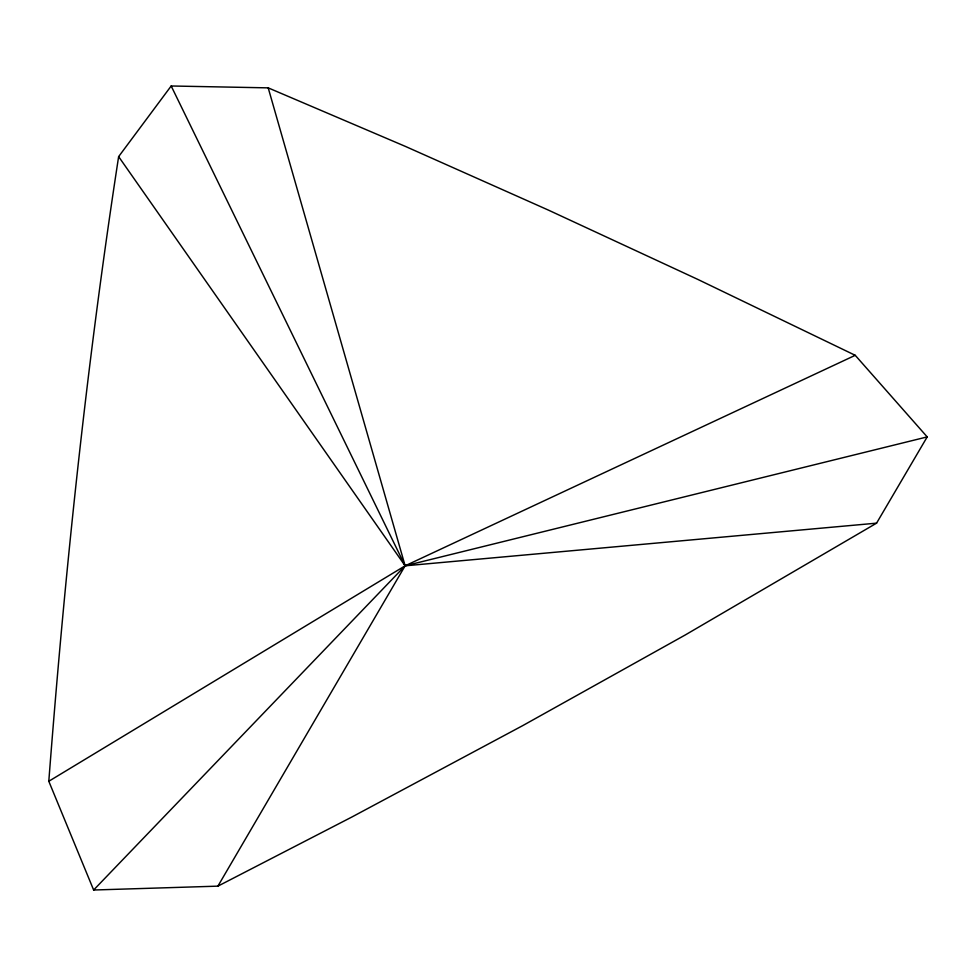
<?xml version="1.0" encoding="UTF-8"?>
<svg xmlns="http://www.w3.org/2000/svg" width="976" height="976" viewBox="0 0 976 976"><rect width="100%" height="100%" fill="white"/><g stroke="black" fill="none" stroke-linecap="round" stroke-linejoin="round"><path stroke-width="1.46" d="M48.8 781.264C64.855 572.339 86.705 363.755 118.633 156.624L171.178 85.986L268.205 87.864L405.296 146.363L548.329 210.072L698.035 279.514L855.232 355.313L927.2 436.906L876.57 523.16L685.201 634.998L522.66 725.656L351.665 817.132L217.904 886.147L93.635 890.014L48.8 781.264L405.125 565.812L855.232 355.313M217.904 886.147L405.125 565.812L927.2 436.906M93.635 890.014L405.125 565.812L876.57 523.16M118.633 156.624L405.125 565.812L268.205 87.864M171.178 85.986L405.125 565.812"/></g></svg>
